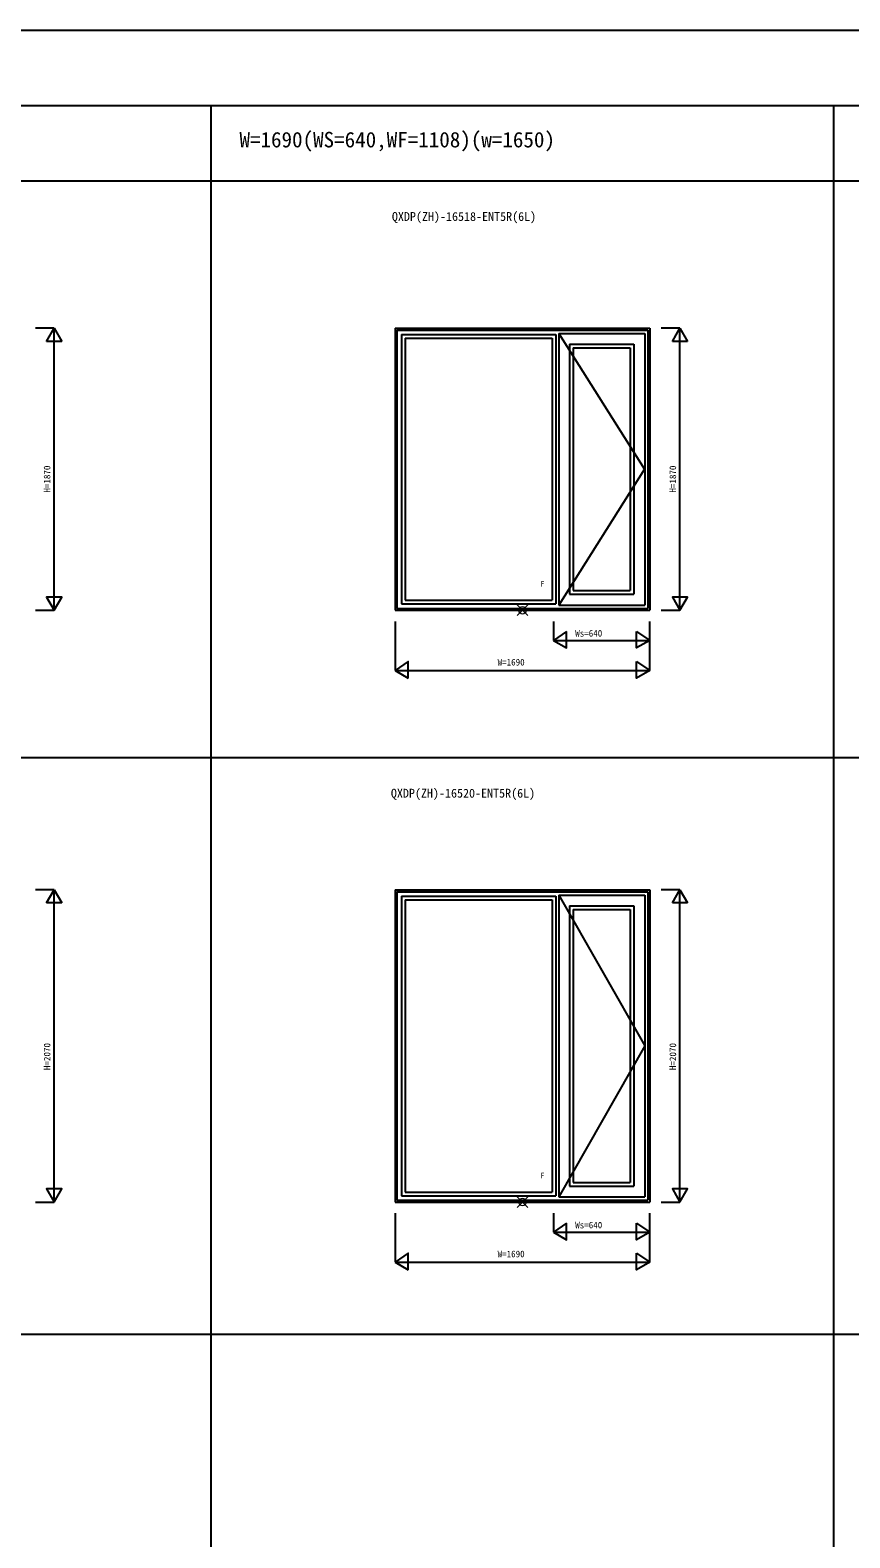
# Model space of a CAD drawing. Units: millimetres, scale not verified. Extents: x -13750 to 13750, y -10000 to 10000.
# Drawn here: x 282 to 5723, y 0 to 10000 of the extents above; entities that cross this region are included whole.
import ezdxf
from ezdxf.enums import TextEntityAlignment as Align

# ---------------------------------------------------------------- set-up
doc = ezdxf.new("R2010")
doc.units = ezdxf.units.MM
doc.header["$LTSCALE"] = 50
for name, color, linetype in [('0-0_0', 3, 'Continuous'), ('0-1_YKK_A1', 4, 'Continuous'), ('0-4_YKK_F1', 7, 'Continuous'), ('0-6_YKK_N1', 2, 'Continuous')]:
    doc.layers.add(name, color=color, linetype=linetype)
doc.layers.add('0-5_YKK_IN', color=1, linetype='Continuous', lineweight=18)
doc.styles.add('ＭＳ ゴシック', font='')
doc.styles.get('ＭＳ ゴシック').set_extended_font_data('MS Gothic')

msp = doc.modelspace()

# ---------------------------------------------------------------- linework, layer by layer
at = {"layer": '0-1_YKK_A1'}
for p, q in [((2704.99, 8022.5), (4395, 8022.5)), ((2704.99, 8022.5), (2704.99, 6152.5)), ((2716.99, 8010.5), (4383, 8010.5)), ((2716.99, 8010.5), (2716.99, 6164.5)), ((4383, 8010.5), (4383, 6164.5)), ((4395, 8022.5), (4395, 6152.5)), ((2747, 7980.5), (3771, 7980.5)), ((2747, 7980.5), (2747, 6194.5)), ((2771, 7956.5), (2771, 6218.5)), ((2771, 7956.5), (3747, 7956.5)), ((3747, 7956.5), (3747, 6218.5)), ((3771, 7980.5), (3771, 6194.5)), ((3791, 7988.5), (3791, 6186.5)), ((3791, 7988.5), (4361, 7988.5)), ((3863, 7916.5), (4289, 7916.5)), ((3863, 7916.5), (3863, 6258.5)), ((4289, 7916.5), (4289, 6258.5)), ((4361, 7988.5), (4361, 6186.5)), ((3887, 7892.5), (3887, 6282.5)), ((3887, 7892.5), (4265, 7892.5)), ((4265, 7892.5), (4265, 6282.5)), ((2771, 6218.5), (3747, 6218.5)), ((3863, 6258.5), (4289, 6258.5)), ((3887, 6282.5), (4265, 6282.5)), ((2704.99, 6152.5), (4395, 6152.5)), ((2716.99, 6164.5), (4383, 6164.5)), ((2747, 6194.5), (3771, 6194.5)), ((3791, 6186.5), (4361, 6186.5)), ((2704.99, 4297.5), (4395, 4297.5)), ((2704.99, 4297.5), (2704.99, 2227.5)), ((2716.99, 4285.5), (4383, 4285.5)), ((2716.99, 4285.5), (2716.99, 2239.5)), ((2747, 4255.5), (3771, 4255.5)), ((2747, 4255.5), (2747, 2269.5)), ((2771, 4231.5), (2771, 2293.5)), ((2771, 4231.5), (3747, 4231.5)), ((3747, 4231.5), (3747, 2293.5)), ((3771, 4255.5), (3771, 2269.5)), ((3791, 4263.5), (3791, 2261.5)), ((3791, 4263.5), (4361, 4263.5)), ((4361, 4263.5), (4361, 2261.5)), ((4383, 4285.5), (4383, 2239.5)), ((4395, 4297.5), (4395, 2227.5)), ((3863, 4191.5), (4289, 4191.5)), ((3863, 4191.5), (3863, 2333.5)), ((3887, 4167.5), (3887, 2357.5)), ((3887, 4167.5), (4265, 4167.5)), ((4265, 4167.5), (4265, 2357.5)), ((4289, 4191.5), (4289, 2333.5)), ((3863, 2333.5), (4289, 2333.5)), ((3887, 2357.5), (4265, 2357.5)), ((2704.99, 2227.5), (4395, 2227.5)), ((2716.99, 2239.5), (4383, 2239.5)), ((2747, 2269.5), (3771, 2269.5)), ((2771, 2293.5), (3747, 2293.5)), ((3791, 2261.5), (4361, 2261.5))]:
    msp.add_line(p, q, dxfattribs=at)
for points in [[(3791, 7988.5), (4360.99, 7087.5), (3791, 6186.5)], [(3791, 4263.5), (4361, 3262.5), (3791, 2261.5)]]:
    msp.add_lwpolyline(points, dxfattribs=at)
at = {"layer": '0-4_YKK_F1'}
for p, q in [((-13750, 10000), (13750, 10000)), ((-13750, 9500), (13250, 9500)), ((1483.33, -10000), (1483.33, 9500)), ((5616.66, -10000), (5616.66, 9500)), ((-13750, 9000), (13250, 9000)), ((-13750, 5175), (13250, 5175)), ((-13750, 1350), (13250, 1350))]:
    msp.add_line(p, q, dxfattribs=at)
at = {"layer": '0-5_YKK_IN'}
for p, q in [((3514.64, 6187.86), (3585.35, 6117.14)), ((3514.64, 6117.14), (3585.35, 6187.86)), ((3514.64, 2262.86), (3585.35, 2192.14)), ((3514.64, 2192.14), (3585.35, 2262.86))]:
    msp.add_line(p, q, dxfattribs=at)
for centre in [(3550, 6152.5), (3550, 2227.5)]:
    msp.add_circle(centre, 25, dxfattribs=at)
at = {"layer": '0-6_YKK_N1'}
for p, q in [((441.67, 8022.5), (316.67, 8022.5)), ((391.67, 7935.9), (441.67, 8022.5)), ((441.67, 6152.5), (441.67, 8022.5)), ((441.67, 8022.5), (491.67, 7935.9)), ((4595, 8022.5), (4470, 8022.5)), ((4545, 7935.9), (4595, 8022.5)), ((4595, 6152.5), (4595, 8022.5)), ((4595, 8022.5), (4645, 7935.9)), ((491.67, 7935.9), (391.67, 7935.9)), ((4645, 7935.9), (4545, 7935.9)), ((316.67, 6152.5), (441.67, 6152.5)), ((4470, 6152.5), (4595, 6152.5)), ((2705, 6077.5), (2705, 5752.5)), ((3755, 6077.5), (3755, 5952.5)), ((3842.22, 6012.14), (3755, 5952.5)), ((3842.22, 5912.14), (3842.22, 6012.14)), ((4307.77, 6012.14), (4395, 5952.5)), ((4307.77, 5912.14), (4307.77, 6012.14)), ((4395, 5752.5), (4395, 6077.5)), ((3755, 5952.5), (4395, 5952.5)), ((4307.77, 5812.14), (4395, 5752.5)), ((4307.77, 5712.14), (4307.77, 5812.14)), ((2705, 5752.5), (4395, 5752.5)), ((2705, 5752.5), (2792.22, 5702.14)), ((2792.22, 5702.14), (2792.22, 5712.14)), ((441.67, 4297.5), (316.67, 4297.5)), ((391.67, 4210.9), (441.67, 4297.5)), ((491.67, 4210.9), (391.67, 4210.9)), ((441.67, 2227.5), (441.67, 4297.5)), ((441.67, 4297.5), (491.67, 4210.9)), ((4595, 4297.5), (4470, 4297.5)), ((4545, 4210.9), (4595, 4297.5)), ((4645, 4210.9), (4545, 4210.9)), ((4595, 2227.5), (4595, 4297.5)), ((4595, 4297.5), (4645, 4210.9)), ((316.67, 2227.5), (441.67, 2227.5)), ((4470, 2227.5), (4595, 2227.5)), ((2705, 2152.5), (2705, 1827.5)), ((3755, 2152.5), (3755, 2027.5)), ((4395, 1827.5), (4395, 2152.5)), ((3842.22, 2087.14), (3755, 2027.5)), ((3755, 2027.5), (4395, 2027.5)), ((3842.22, 1987.14), (3842.22, 2087.14)), ((4307.77, 2087.14), (4395, 2027.5)), ((4307.77, 1987.14), (4307.77, 2087.14)), ((2705, 1827.5), (4395, 1827.5)), ((2705, 1827.5), (2792.22, 1777.14)), ((4307.77, 1887.14), (4395, 1827.5)), ((4307.77, 1787.14), (4307.77, 1887.14)), ((2792.22, 1777.14), (2792.22, 1787.14))]:
    msp.add_line(p, q, dxfattribs=at)
for points in [[(441.67, 6152.5), (491.67, 6239.1), (391.67, 6239.1)], [(4595, 6152.5), (4645, 6239.1), (4545, 6239.1)], [(441.67, 2227.5), (491.67, 2314.1), (391.67, 2314.1)], [(4595, 2227.5), (4645, 2314.1), (4545, 2314.1)]]:
    msp.add_lwpolyline(points, close=True, dxfattribs=at)
for points in [[(3755, 5952.5), (3842.22, 5902.14), (3842.22, 5912.14)], [(4395, 5952.5), (4307.77, 5902.14), (4307.77, 5912.14)], [(2792.22, 5712.14), (2792.22, 5812.14), (2705, 5752.5)], [(4395, 5752.5), (4307.77, 5702.14), (4307.77, 5712.14)], [(3755, 2027.5), (3842.22, 1977.14), (3842.22, 1987.14)], [(4395, 2027.5), (4307.77, 1977.14), (4307.77, 1987.14)], [(2792.22, 1787.14), (2792.22, 1887.14), (2705, 1827.5)], [(4395, 1827.5), (4307.77, 1777.14), (4307.77, 1787.14)]]:
    msp.add_lwpolyline(points, dxfattribs=at)

# ---------------------------------------------------------------- texts
at = {"layer": '0-0_0', "style": 'ＭＳ ゴシック'}
msp.add_text('W=1690(WS=640,WF=1108)(w=1650)', height=102.6, dxfattribs=at).set_placement((1671.66, 9191.67), align=Align.BOTTOM_LEFT)
at = {"layer": '0-0_0', "color": 7, "style": 'ＭＳ ゴシック'}
for s, p in [('QXDP(ZH)-16518-ENT5R(6L)', (2683.33, 8717)), ('QXDP(ZH)-16520-ENT5R(6L)', (2676.66, 4892))]:
    msp.add_text(s, height=58.65, dxfattribs=at).set_placement(p, align=Align.BOTTOM_LEFT)
at = {"layer": '0-1_YKK_A1', "style": 'ＭＳ ゴシック'}
for p in [(3669.12, 6298.5), (3669.12, 2373.5)]:
    msp.add_text('F', height=36.66, dxfattribs=at).set_placement(p, align=Align.BOTTOM_LEFT)
at = {"layer": '0-6_YKK_N1', "style": 'ＭＳ ゴシック'}
for s, p in [('H=1870', (429.67, 6932.5)), ('H=1870', (4583, 6932.5)), ('H=2070', (429.67, 3102.5)), ('H=2070', (4583, 3102.5))]:
    msp.add_text(s, height=43.99, rotation=90, dxfattribs=at).set_placement(p, align=Align.BOTTOM_LEFT)
for s, p in [('Ws=640', (3900, 5964.5)), ('W=1690', (3385, 5772.72)), ('Ws=640', (3900, 2039.5)), ('W=1690', (3385, 1847.72))]:
    msp.add_text(s, height=43.99, dxfattribs=at).set_placement(p, align=Align.BOTTOM_LEFT)

doc.saveas('drawing.dxf')
